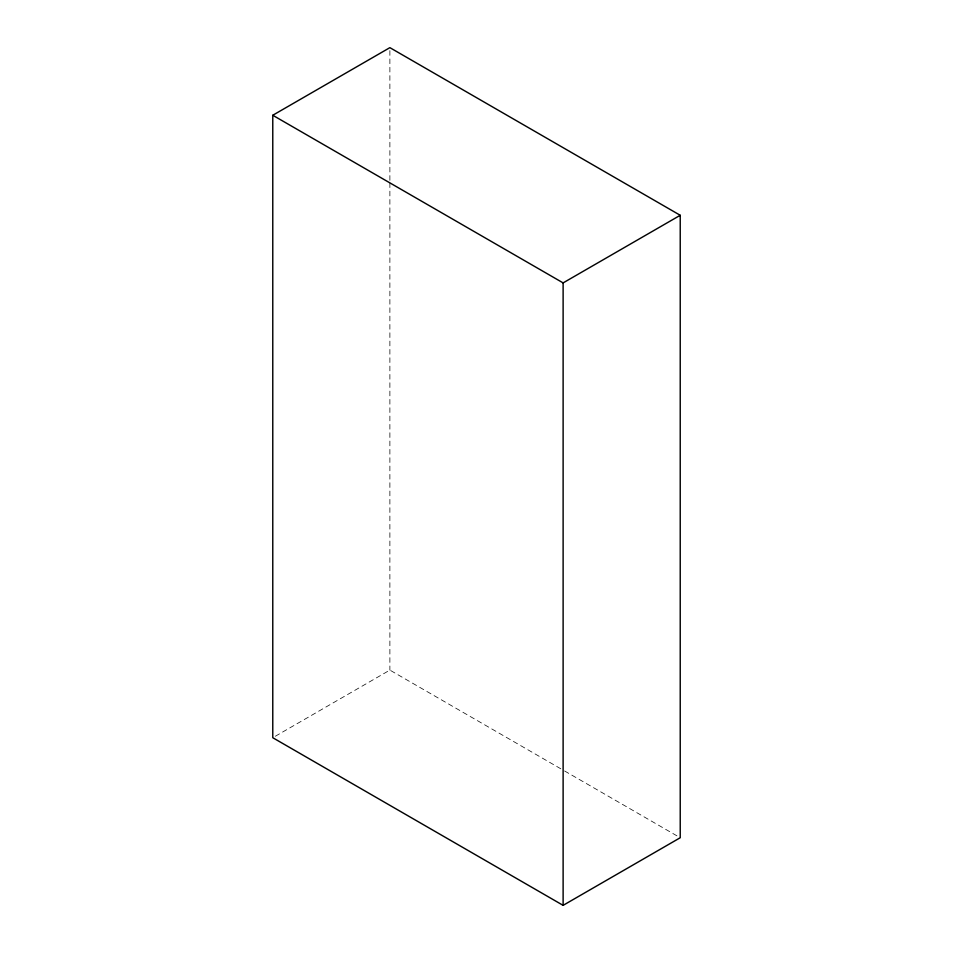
<?xml version="1.0" encoding="UTF-8"?>
<svg xmlns="http://www.w3.org/2000/svg" width="953" height="953" viewBox="0 0 953 953"><rect width="100%" height="100%" fill="white"/><g stroke="black" fill="none" stroke-linecap="round" stroke-linejoin="round"><path stroke-width="0.71" stroke-dasharray="4.76 3.57" d="M275.346 736.24L389.884 670.102L563.318 770.238M564.605 770.977L680.228 837.735M389.884 50.616L389.884 181.356M389.884 182.833L389.884 670.102"/><path stroke-width="1.43" d="M272.772 115.265L389.884 47.65L680.228 215.283L680.228 837.735L563.116 905.35L272.772 737.717L272.772 115.265L563.116 282.898L680.228 215.283M563.116 282.898L563.116 905.35"/></g></svg>
